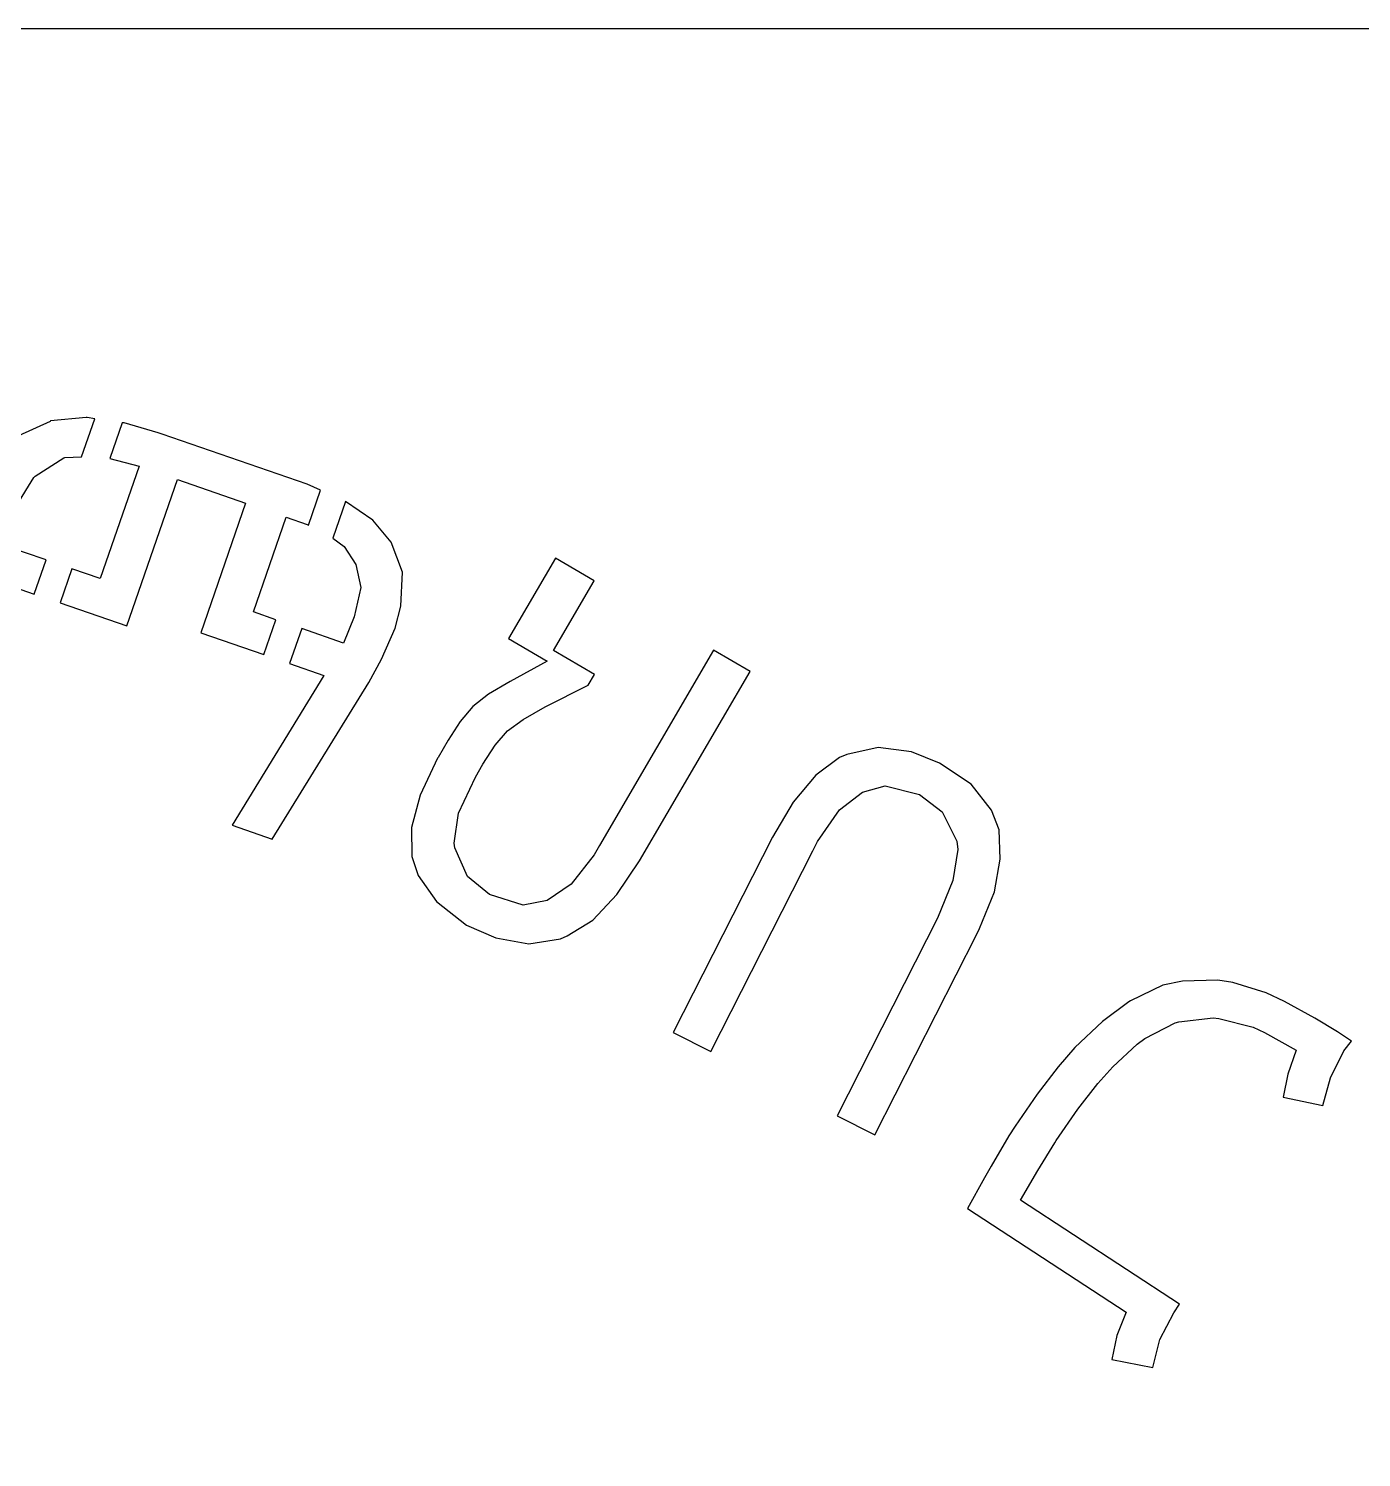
# Model space of a CAD drawing. Header units: millimetres. Extents: x 4236 to 5436, y 1579 to 2339.
# Drawn here: x 4937.3 to 5114.5, y 2149.5 to 2339.4 of the extents above; entities that cross this region are included whole.
import ezdxf

# ---------------------------------------------------------------- set-up
doc = ezdxf.new("R2010")
doc.units = ezdxf.units.MM
doc.layers.add('Default', color=70, linetype='Continuous')

msp = doc.modelspace()

# ---------------------------------------------------------------- linework, layer by layer
at = {"layer": 'Default'}
for points in [[(5436.43, 1579.39), (4236.43, 1579.39), (4236.43, 2339.39), (5436.43, 2339.39)], [(4945.11, 2287.68), (4945, 2287.71), (4940.26, 2287.25), (4940.22, 2287.14), (4935.98, 2285.26), (4935.31, 2284.75), (4932.24, 2281.23), (4931.03, 2279.17), (4929.14, 2274.75), (4928.14, 2271.51), (4927.29, 2267.97), (4938.1, 2264.23), (4939.66, 2268.77), (4933.94, 2270.74), (4934.36, 2272.33), (4934.86, 2273.77), (4935.77, 2276.05), (4938.03, 2279.73), (4938.22, 2279.91), (4942.02, 2282.31), (4942.16, 2282.38), (4944.38, 2282.45), (4946.14, 2287.52)], [(4966.18, 2276.31), (4960.23, 2259.07), (4968.61, 2256.17), (4970.21, 2260.81), (4967.25, 2261.84), (4971.6, 2274.44), (4974.36, 2273.49), (4974.56, 2273.4), (4976.15, 2278.02), (4974.35, 2278.82), (4955.11, 2285.46), (4954.56, 2285.65), (4950.06, 2286.96), (4949.78, 2286.96), (4948.15, 2282.22), (4952.03, 2281.2), (4946.87, 2266.28), (4943.09, 2267.58), (4941.53, 2263.05), (4950.4, 2259.99), (4957.12, 2279.45)], [(4979.29, 2270.55), (4980.82, 2268.17), (4981.49, 2265.09), (4980.63, 2261.18), (4979.19, 2257.71), (4973.64, 2259.63), (4972.04, 2254.99), (4976.59, 2253.41), (4964.39, 2233.5), (4969.7, 2231.66), (4982.57, 2252.46), (4984.27, 2255.59), (4986.05, 2259.68), (4986.83, 2262.63), (4987.02, 2267.14), (4985.55, 2271.11), (4983.1, 2274.06), (4979.48, 2276.52), (4977.79, 2271.64)], [(4991.77, 2242.5), (4991.71, 2242.39), (4989.4, 2237.51), (4988.23, 2233.18), (4988.3, 2229.35), (4989.13, 2226.83), (4991.58, 2223.37), (4995.57, 2220.23), (4999.45, 2218.51), (5003.85, 2217.71), (5008.04, 2218.38), (5008.95, 2218.79), (5012.34, 2220.88), (5015.55, 2224.29), (5018.56, 2228.76), (5033.24, 2253.92), (5028.39, 2256.75), (5013.24, 2230.78), (5012.53, 2229.57), (5009.45, 2225.68), (5006.27, 2223.47), (5003.08, 2222.89), (4998.61, 2224.28), (4995.68, 2226.67), (4993.98, 2230.51), (4993.92, 2231.09), (4994.49, 2235.09), (4996.74, 2239.87), (4997.74, 2241.59), (4999.37, 2244.15), (5001.01, 2246.04), (5003.1, 2247.53), (5005.99, 2249.23), (5011.73, 2252.11), (5012.56, 2253.53), (5007.1, 2256.71), (5012.53, 2266), (5007.37, 2269.01), (5001.12, 2258.3), (5006.28, 2255.29), (5001.33, 2252.62), (4998.45, 2250.92), (4996.4, 2249.27), (4994.7, 2247.29), (4993.12, 2244.82)], [(5045.12, 2242.48), (5041.96, 2240.15), (5038.96, 2236.56), (5036.21, 2231.92), (5023.01, 2205.95), (5028.02, 2203.41), (5041.58, 2230.1), (5042.22, 2231.35), (5045.12, 2235.52), (5048.17, 2237.91), (5051.21, 2238.72), (5055.76, 2237.6), (5058.78, 2235.27), (5060.74, 2231.39), (5060.84, 2230.29), (5060.18, 2226.16), (5058.16, 2221.15), (5044.81, 2194.87), (5049.81, 2192.33), (5063.33, 2218.92), (5063.75, 2219.76), (5065.72, 2224.66), (5066.48, 2229), (5066.35, 2232.87), (5065.32, 2235.49), (5062.62, 2238.96), (5058.4, 2241.76), (5054.7, 2243.25), (5050.25, 2243.81), (5046.11, 2242.89)], [(5113.17, 2204.81), (5111.31, 2206.03), (5108.31, 2207.85), (5104.29, 2210.05), (5101.85, 2211.23), (5097.42, 2212.58), (5095.41, 2212.92), (5090.71, 2212.78), (5088.12, 2212.23), (5083.82, 2210.15), (5083.6, 2210.02), (5080.08, 2207.42), (5076.42, 2203.95), (5074.17, 2201.36), (5071.38, 2197.73), (5068.47, 2193.49), (5067.64, 2192.22), (5065.28, 2188.17), (5064.41, 2186.64), (5062.15, 2182.53), (5083.21, 2168.78), (5082, 2165.65), (5081.32, 2162.46), (5086.78, 2161.41), (5087.69, 2165.15), (5089.57, 2168.67), (5090.33, 2169.85), (5069.18, 2183.66), (5071.48, 2187.61), (5073.75, 2191.3), (5073.94, 2191.59), (5076.79, 2195.74), (5079.45, 2199.17), (5081.44, 2201.37), (5084.69, 2204.41), (5085.72, 2205.14), (5089.75, 2207.25), (5090.24, 2207.35), (5094.78, 2207.88), (5095.56, 2207.79), (5100.11, 2206.64), (5101.61, 2205.94), (5105.82, 2203.61), (5104.71, 2200.42), (5104.09, 2197.33), (5109.39, 2196.24), (5110.39, 2199.92), (5112.18, 2203.51)]]:
    msp.add_lwpolyline(points, close=True, dxfattribs=at)

doc.saveas('drawing.dxf')
